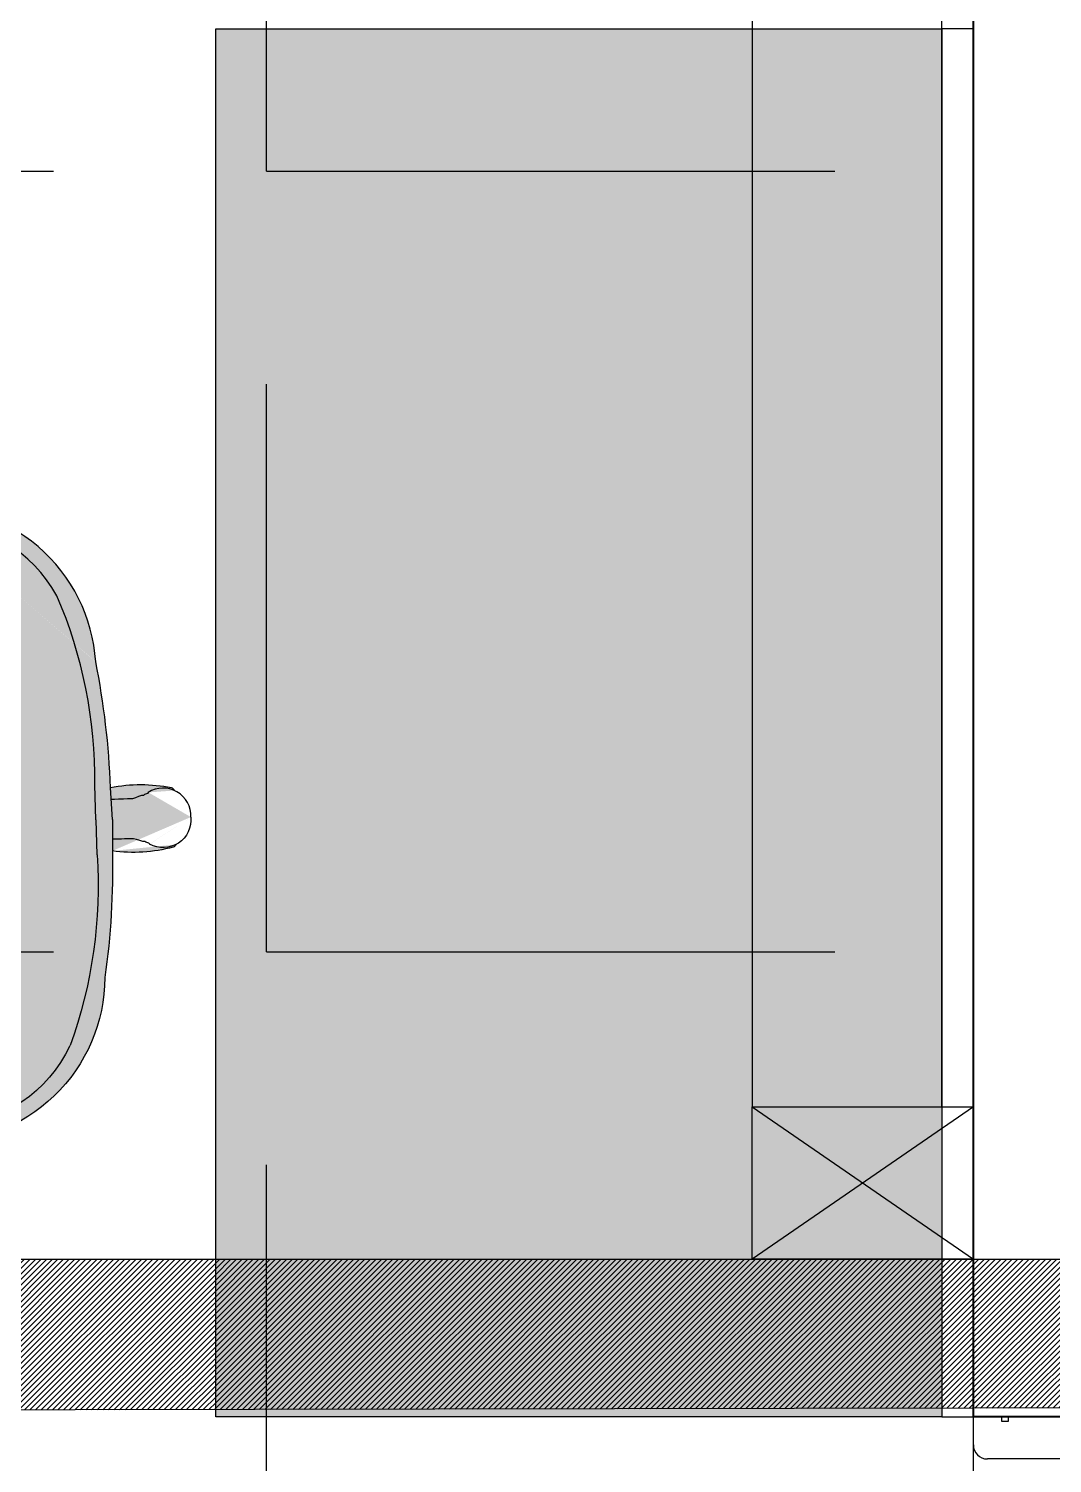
# Model space of a CAD drawing. Header units: inches. Extents: x 547 to 1628, y -123 to 254.
# Drawn here: x 1155.73 to 1188.15, y 82.81 to 128.28 of the extents above; entities that cross this region are included whole.
import ezdxf

# ---------------------------------------------------------------- set-up
doc = ezdxf.new("R2010")
doc.units = ezdxf.units.IN
doc.header["$MEASUREMENT"] = 0
for name, color, linetype in [('doors', 4, 'Continuous'), ('Electrical-Baskets', 6, 'Continuous'), ('Electrical-Canaletas', 3, 'Continuous'), ('Furniture', 253, 'Continuous')]:
    doc.layers.add(name, color=color, linetype=linetype)
doc.layers.add('hatch', color=252, linetype='Continuous', lineweight=0)
doc.layers.add('Wall', color=7, linetype='Continuous', lineweight=40)
pattern_1 = [(45, (0, 0), (-0.08838834764831843, 0.08838834764831845), [])]

# ---------------------------------------------------------------- blocks, each defined once
blk = doc.blocks.new('door 900 a')
at = {"color": 0}
for p, q in [((-120.0000000000146, 0), (-100.0000000000146, 0)), ((-120.0000000000146, -20), (-120.0000000000146, 0)), ((-100.0000000000146, 0), (-100, -3.000000000029104)), ((-95, 0), (-62.5, 0)), ((-95, -3.000000000029104), (-95, 0)), ((-100, -3.000000000029104), (-95, -3.000000000029104)), ((-49.00000000001455, -30), (-110.0000000000146, -30))]:
    blk.add_line(p, q, dxfattribs=at)
blk.add_ellipse((-110.0000000000146, -20), major_axis=(-7.071067811867916, 7.071067811867916), ratio=0.9999999999993087, start_param=0.7853981633977938, end_param=2.356194490191999, dxfattribs=at)
blk = doc.blocks.new('armch1')
at = {"layer": 'hatch', "ltscale": 10, "true_color": 0x858585}
h = blk.add_hatch(color=252, dxfattribs=at)
edge = h.paths.add_edge_path(flags=17)
edge.add_line((412.4000128627813, -412.4000128627813), (423.2396335576777, -400.8610618005041))
edge.add_line((423.2396335576777, -400.8610618005041), (425.0253962389543, -402.6840278710006))
edge.add_line((425.0253962389543, -402.6840278710006), (427.2704557791585, -404.9290874111757))
edge.add_line((427.2704557791585, -404.9290874111757), (428.3929855492315, -406.0516171812778))
edge.add_line((428.3929855492315, -406.0516171812778), (430.0767802043702, -407.7354118364165))
edge.add_line((430.0767802043702, -407.7354118364165), (432.3218397445453, -409.9804713765916))
edge.add_line((432.3218397445453, -409.9804713765916), (434.0056343996839, -411.6642660317011))
edge.add_line((434.0056343996839, -411.6642660317011), (435.1281641697569, -412.7867958018032))
edge.add_line((435.1281641697569, -412.7867958018032), (437.3732237099612, -413.9093255718763))
edge.add_line((437.3732237099612, -413.9093255718763), (439.6182832501363, -415.0318553419784))
edge.add_line((439.6182832501363, -415.0318553419784), (441.8633427903114, -416.1543851120514))
edge.add_line((441.8633427903114, -416.1543851120514), (442.9858725603845, -417.2769148821535))
edge.add_line((442.9858725603845, -417.2769148821535), (444.1084023304866, -417.2769148821535))
edge.add_line((444.1084023304866, -417.2769148821535), (446.3534618706617, -418.3994446522265))
edge.add_line((446.3534618706617, -418.3994446522265), (447.4509563318279, -418.3994446522265))
edge.add_ellipse((441.8633427902823, -439.7275102839631), major_axis=(15.59814902378788, 15.59814902378788), ratio=0.9999999999979579, start_angle=266.0742139215303, end_angle=390.6820933506421, ccw=False)
edge.add_line((456.3569755552453, -456.3569755552162), (412.4000128627813, -412.4000128627813))
edge = h.paths.add_edge_path()
edge.add_ellipse((358.2348749184748, -494.1702041334647), major_axis=(86.84040243826527, 86.84040243826529), ratio=0.9999999999996916, start_angle=346.8693531459586, end_angle=369.514828137083, ccw=False)
edge.add_ellipse((459.8361521356856, -431.0043545948865), major_axis=(-2.245059540169662, 2.245059540169661), ratio=0.9999999999948076, start_angle=198.4932066401561, end_angle=256.8693531459995, ccw=False)
edge.add_ellipse((441.8633427902823, -439.7275102839631), major_axis=(15.59814902378788, 15.59814902378788), ratio=0.9999999999979579, start_angle=266.0742139215303, end_angle=390.6820933506421, ccw=False)
edge.add_line((447.4509563318279, -418.3994446522265), (446.3534618706617, -418.3994446522265))
edge.add_line((446.3534618706617, -418.3994446522265), (444.1084023304866, -417.2769148821535))
edge.add_line((444.1084023304866, -417.2769148821535), (442.9858725604136, -417.2769148821535))
edge.add_line((442.9858725604136, -417.2769148821535), (441.8633427903114, -416.1543851120514))
edge.add_line((441.8633427903114, -416.1543851120514), (439.6182832501363, -415.0318553419784))
edge.add_line((439.6182832501363, -415.0318553419784), (437.3732237099612, -413.9093255718763))
edge.add_line((437.3732237099612, -413.9093255718763), (435.1281641697569, -412.7867958018032))
edge.add_line((435.1281641697569, -412.7867958018032), (434.0056343996839, -411.6642660317011))
edge.add_line((434.0056343996839, -411.6642660317011), (432.3218397445453, -409.9804713765916))
edge.add_line((432.3218397445453, -409.9804713765916), (430.0767802043702, -407.7354118364165))
edge.add_line((430.0767802043702, -407.7354118364165), (428.3929855492315, -406.0516171812778))
edge.add_line((428.3929855492315, -406.0516171812778), (427.2704557791585, -404.9290874111757))
edge.add_line((427.2704557791585, -404.9290874111757), (425.0253962390125, -402.6840278710297))
edge.add_line((425.0253962390125, -402.6840278710297), (423.2396335576777, -400.8610618005041))
edge.add_line((423.2396335576777, -400.8610618005041), (429.5256351876596, -394.1695116782503))
edge = h.paths.add_edge_path()
edge.add_ellipse((509.6603166495624, -65.24775472702459), major_axis=(16.31547331208355, 16.31547331208355), ratio=0.9999999999952868, start_angle=332.5783416607149, end_angle=363.95178201034054, ccw=False)
edge.add_ellipse((495.6286945234169, -66.93154938216321), major_axis=(26.1998171715028, 26.19981717150282), ratio=0.9999999999991955, start_angle=288.4124738036537, end_angle=328.5041058140451, ccw=False)
edge.add_ellipse((470.9330395814613, -56.82878145138966), major_axis=(-45.24120004659926, 45.24120004659925), ratio=0.9637863869488356, start_angle=159.0760745594509, end_angle=200.9239254405247, ccw=False)
edge.add_ellipse((481.0358075122349, -81.52443639337434), major_axis=(26.19981717141033, 26.19981717141034), ratio=0.9999999999998813, start_angle=211.4958941858832, end_angle=251.5875261963144, ccw=False)
edge.add_ellipse((479.3520128570672, -95.55605851949076), major_axis=(16.31547331208284, 16.31547331208284), ratio=0.9999999999985225, start_angle=176.0482179897741, end_angle=207.4216583392311, ccw=False)
edge.add_line((461.9509187530784, -110.7083277481725), (323.4383347140974, 27.80425629080855))
edge.add_ellipse((338.59060394275, 45.20535039482638), major_axis=(-16.31547331222685, 16.31547331222685), ratio=0.9999999999914684, start_angle=62.57834166102509, end_angle=93.9517820102339, ccw=False)
edge.add_ellipse((352.6222260688955, 46.88914504996501), major_axis=(26.1998171715127, 26.19981717151271), ratio=0.9999999999990231, start_angle=108.41247380365081, end_angle=148.5041058140407, ccw=False)
edge.add_ellipse((377.3178810108511, 36.78637711919146), major_axis=(-45.24120004661381, 45.24120004661381), ratio=0.9637863869464045, start_angle=-20.923925440597316, end_angle=20.923925440572873, ccw=False)
edge.add_ellipse((367.2151130800776, 61.48203206117614), major_axis=(-26.19981717140296, 26.19981717140296), ratio=0.9999999999996646, start_angle=301.49589418591535, end_angle=341.5875261963066, ccw=False)
edge.add_ellipse((368.8989077352453, 75.51365418729256), major_axis=(16.31547331208346, 16.31547331208346), ratio=0.9999999999958413, start_angle=356.0482179897636, end_angle=387.4216583393628, ccw=False)
edge.add_line((386.300001839234, 90.66592341597425), (524.8125858781859, -47.84666062297765))
edge = h.paths.add_edge_path()
edge.add_ellipse((352.6222260688955, 46.88914504996501), major_axis=(26.19981717153528, 26.19981717153527), ratio=0.9999999999983579, start_angle=108.4124738036393, end_angle=142.2271080707378)
edge.add_line((315.8644577015366, 42.22788939392194), (301.0935752089135, 58.09291133043007))
edge.add_ellipse((319.8624230106361, 74.19017511722632), major_axis=(17.48415781823496, 17.48415781823496), ratio=0.9999999999986311, start_angle=115.2010261405594, end_angle=175.6183250476836, ccw=False)
edge.add_ellipse((312.3080556378118, 75.53544758909266), major_axis=(-12.17036714627358, 12.17036714627358), ratio=0.9999999999990156, start_angle=-19.177048821845688, end_angle=20.892419868683078, ccw=False)
edge.add_ellipse((313.4735162431025, 73.06163346170797), major_axis=(14.10393306822803, 14.10393306822803), ratio=0.9999999999978042, start_angle=401.79595860189363, end_angle=430.74111185147984, ccw=False)
edge.add_ellipse((312.2111543456558, 60.35950229098671), major_axis=(23.12482238149386, 23.12482238149386), ratio=0.9999999999960998, start_angle=362.071579283022, end_angle=400.831549551542, ccw=False)
edge.add_ellipse((377.3178810108511, 36.78637711919146), major_axis=(-45.24120004660004, 45.24120004660004), ratio=0.9637863869474609, start_angle=-3.080152604574263, end_angle=20.92392544055196)
edge = h.paths.add_edge_path()
edge.add_ellipse((165.159754463908, 97.40298470371636), major_axis=(15.59814902378978, 15.59814902378978), ratio=0.999999999999416, start_angle=-9.273625437027079, end_angle=129.4758217596251, ccw=False)
edge.add_ellipse((222.4087727381848, -114.7551418431976), major_axis=(161.5397348655423, 161.5397348655423), ratio=0.999999999996863, start_angle=54.91619500066147, end_angle=65.2860013221144)
edge = h.paths.add_edge_path()
edge.add_ellipse((126.432477395836, 127.1500236110587), major_axis=(-0.5388142775918844, 0.5388142775918843), ratio=0.9999999999999961, start_angle=5.007399124679068e-06, end_angle=90.00000068395252, ccw=False)
edge.add_line((125.9254130141635, 127.7654889994592), (137.042309591925, 138.8823855772207))
edge.add_ellipse((137.6577750967699, 138.3753213119635), major_axis=(-0.5388142776064363, 0.5388142776064362), ratio=0.9999999999999971, start_angle=-89.99999749475302, end_angle=5.008946516227297e-06, ccw=False)
edge.add_line((138.2732405108691, 138.8823856679664), (158.6698218997335, 118.485804279102))
edge.add_ellipse((165.159754463908, 97.40298470371636), major_axis=(15.59814902383358, 15.59814902383357), ratio=0.9999999999957911, start_angle=62.10995596144219, end_angle=108.8956197615361)
edge.add_line((145.3508038629661, 107.1091673738265), (125.9254130829358, 126.5345581538859))
edge = h.paths.add_edge_path()
edge.add_ellipse((165.159754463908, 97.40298470371636), major_axis=(15.5981490239106, 15.59814902391059), ratio=0.9999999999931503, start_angle=113.3165427452749, end_angle=129.4758217594489)
edge.add_ellipse((222.4087727381848, -114.7551418431976), major_axis=(161.5397348672599, 161.5397348672599), ratio=0.9999999999872091, start_angle=65.28600132232447, end_angle=68.10441933821167)
edge.add_ellipse((221.8475078535848, 179.9089228054509), major_axis=(93.32113589971586, 79.96257609882201), ratio=0.8100195219891054, start_angle=169.3004259308067, end_angle=183.5877674634798, ccw=False)
edge.add_ellipse((120.8198285453836, 117.047255680227), major_axis=(2.245059540192934, 2.245059540192935), ratio=0.999999999998557, start_angle=90.0000050087607, end_angle=166.8693444943898, ccw=False)
edge.add_line((118.5747688089323, 119.2923150241259), (123.6261528724863, 124.343699087709))
edge.add_ellipse((124.7486827406974, 123.221169415745), major_axis=(1.122529770087568, 1.122529770087568), ratio=0.9999999999870394, start_angle=2.503823225197266e-06, end_angle=90.00000500913211, ccw=False)
edge.add_line((125.8712124617305, 124.343699234887), (144.6615591703448, 105.5533525262726))
edge = h.paths.add_edge_path()
edge.add_ellipse((141.5866292920837, 140.0591159671021), major_axis=(-1.122529770087572, 1.122529770087571), ratio=0.9999999999999963, start_angle=5.008389280192205e-06, end_angle=90.00000068259078, ccw=False)
edge.add_line((140.4640994238725, 141.1816456390661), (145.5154832911503, 146.233029506373))
edge.add_ellipse((147.7605430276017, 143.987970162445), major_axis=(-2.245059540175143, 2.245059540175142), ratio=0.9999999999977818, start_angle=-76.8693549672683, end_angle=5.009132109989878e-06, ccw=False)
edge.add_ellipse((84.89887590237777, 42.96029085424379), major_axis=(94.4887427661138, 78.5825545380846), ratio=0.9443967232622146, start_angle=353.5150071782182, end_angle=379.3633720283469, ccw=False)
edge.add_ellipse((222.4087727381848, -114.7551418431976), major_axis=(-161.5397348060757, 161.5397348060757), ratio=0.9999999996561197, start_angle=-36.12537314240409, end_angle=-35.08380500869023)
edge.add_ellipse((165.159754463908, 97.40298470371636), major_axis=(15.5981490237906, 15.5981490237906), ratio=0.9999999999976731, start_angle=350.726374562957, end_angle=417.3339351471207)
edge.add_line((160.447728464962, 118.9529572540778), (140.4640995353984, 138.9365861836413))
at = {"layer": 'hatch', "ltscale": 10}
h = blk.add_hatch(color=254, dxfattribs=at)
edge = h.paths.add_edge_path()
edge.add_ellipse((479.3520128566597, -95.55605851940345), major_axis=(-16.31547331223578, 16.31547331223578), ratio=0.9999999999909148, start_angle=86.0482179898703, end_angle=117.42165833905261, ccw=False)
edge.add_line((461.950918752671, -110.7083277481142), (392.6946267330786, -41.4520357286965))
edge.add_line((392.6946267330786, -41.4520357286965), (217.0733312307275, -217.0733312315133))
edge.add_line((217.0733312307275, -217.0733312315133), (412.4000128625194, -412.4000128630723))
edge.add_line((412.4000128625194, -412.4000128630723), (429.5418202109286, -394.1522824598651))
edge.add_ellipse((-15.56753852128168, 44.64408550865483), major_axis=(441.9641352960472, 441.9641352960471), ratio=0.9999999999966703, start_angle=270.409208319275, end_angle=279.6295336636676)
edge.add_ellipse((398.7177157009428, -227.8608536069223), major_axis=(45.0354238261125, 123.0924583246798), ratio=0.9963052455618353, start_angle=247.057843788603, end_angle=338.7844348567344)
edge.add_line((485.0807389389083, -129.348028853914), (473.5567072929989, -117.8239972080337))
edge.add_ellipse((481.0358075117983, -81.52443639328703), major_axis=(26.19981716409419, 26.19981716409419), ratio=0.999999999580944, start_angle=211.495894196674, end_angle=213.3345168516779, ccw=False)
edge = h.paths.add_edge_path()
edge.add_line((295.5135240149975, 55.72906698912266), (233.6340704387694, 120.9761098754825))
edge.add_ellipse((212.0932369064249, 100.7073431247554), major_axis=(20.9144736350641, 20.91447363506409), ratio=0.9999999999946886, start_angle=358.257300228436, end_angle=399.6351189751533)
edge.add_ellipse((212.834059952962, 113.3665490153071), major_axis=(-11.95745736359948, 11.95745736359948), ratio=0.9999999999979444, start_angle=-51.87630626574135, end_angle=-5.282599898880386)
edge.add_ellipse((211.3562811614538, 115.8693639754201), major_axis=(-9.933814020087123, 9.933814020087125), ratio=0.9999999999935241, start_angle=-3.395637197312775, end_angle=26.64080269704333)
edge.add_ellipse((215.0298388497904, 114.6367541008221), major_axis=(12.67372504099425, 12.67372504099424), ratio=0.9999999999972888, start_angle=116.5998898637385, end_angle=143.4605814755932)
edge.add_ellipse((198.2743826808874, 56.43064809520729), major_axis=(-39.29928148812421, 39.29928148812422), ratio=0.99999999999783, start_angle=-43.99702939803215, end_angle=-34.02982792682663)
edge.add_ellipse((222.4087727377773, -114.7551418434596), major_axis=(161.5397348649001, 161.5397348649001), ratio=0.9999999999992473, start_angle=53.79007131284499, end_angle=76.88403372695929)
edge.add_ellipse((370.1559683755331, -370.3979973494716), major_axis=(370.2770026379196, 370.2770026379193), ratio=0.9999999999990589, start_angle=75.83620074601427, end_angle=89.98127450698902)
edge.add_line((-5.238689482212067e-10, -5.529727786779404e-10), (217.0733312307275, -217.0733312315133))
edge.add_line((217.0733312307275, -217.0733312315133), (392.6946267330786, -41.4520357286965))
edge.add_line((392.6946267330786, -41.4520357286965), (295.5135240149975, 55.72906698912266))
h = blk.add_hatch(color=254, dxfattribs=at)
edge = h.paths.add_edge_path()
edge.add_ellipse((95.55605851896689, -479.352012857591), major_axis=(-16.31547331208791, 16.31547331208791), ratio=0.9999999999993894, start_angle=242.5783416607707, end_angle=273.9517820102176)
edge.add_line((110.7083277476486, -461.9509187536023), (41.45203572814353, -392.6946267341264))
edge.add_line((41.45203572814353, -392.6946267341264), (217.0733312307275, -217.0733312315133))
edge.add_line((217.0733312307275, -217.0733312315133), (412.4000128625194, -412.4000128630723))
edge.add_line((412.4000128625194, -412.4000128630723), (394.1522824593412, -429.5418202115106))
edge.add_ellipse((-44.64408550973167, 15.56753852014663), major_axis=(441.9641352970901, 441.9641352970901), ratio=0.9999999999942701, start_angle=260.3704663364276, end_angle=269.5907916807995, ccw=False)
edge.add_ellipse((227.8608536063693, -398.7177157017286), major_axis=(123.0924583248579, 45.03542382567315), ratio=0.9963052455616257, start_angle=201.2155651435409, end_angle=292.9421562116712, ccw=False)
edge.add_line((129.3480288534774, -485.0807389398105), (117.823997207568, -473.5567072939302))
edge.add_ellipse((81.52443639285048, -481.0358075127588), major_axis=(26.19981716635541, 26.1998171663554), ratio=0.9999999997158852, start_angle=326.6654831519691, end_angle=328.5041058068245)
edge = h.paths.add_edge_path()
edge.add_line((-55.72906698982115, -295.5135240161617), (-120.9761098762683, -233.6340704399918))
edge.add_ellipse((-100.7073431255703, -212.0932369076181), major_axis=(-20.91447363514641, 20.91447363514641), ratio=0.9999999999959236, start_angle=50.364881025223326, end_angle=91.74269977170712, ccw=False)
edge.add_ellipse((-113.3665490160929, -212.8340599541843), major_axis=(11.95745736364458, 11.95745736364458), ratio=0.999999999996522, start_angle=95.28259989885129, end_angle=141.8763062656735, ccw=False)
edge.add_ellipse((-115.869363976235, -211.3562811626762), major_axis=(9.933814020147283, 9.933814020147292), ratio=0.9999999999921805, start_angle=63.35919730328487, end_angle=93.39563719718558, ccw=False)
edge.add_ellipse((-114.6367541016079, -215.0298388510128), major_axis=(12.67372504098512, 12.67372504098512), ratio=0.999999999998939, start_angle=396.5394185244536, end_angle=423.40011013631187, ccw=False)
edge.add_ellipse((-56.4306480960222, -198.2743826820515), major_axis=(39.29928148892886, 39.29928148892887), ratio=0.9999999999914961, start_angle=124.02982792657241, end_angle=133.997029397757, ccw=False)
edge.add_ellipse((114.7551418426738, -222.4087727387086), major_axis=(161.5397348647921, 161.5397348647921), ratio=0.9999999999997506, start_angle=103.11596627311587, end_angle=126.2099286872359, ccw=False)
edge.add_ellipse((370.3979973488895, -370.1559683761152), major_axis=(370.2770026377474, 370.2770026377474), ratio=0.9999999999995242, start_angle=90.01872549308752, end_angle=104.16379925406639, ccw=False)
edge.add_line((-5.238689482212067e-10, -5.529727786779404e-10), (217.0733312307275, -217.0733312315133))
edge.add_line((217.0733312307275, -217.0733312315133), (41.45203572814353, -392.6946267341264))
edge.add_line((41.45203572814353, -392.6946267341264), (-55.72906698982115, -295.5135240161617))
at = {"layer": 'hatch', "ltscale": 10, "true_color": 0x858585}
h = blk.add_hatch(color=252, dxfattribs=at)
edge = h.paths.add_edge_path(flags=17)
edge.add_line((412.4000128627813, -412.4000128627813), (400.8610618005041, -423.2396335576486))
edge.add_line((400.8610618005041, -423.2396335576486), (402.6840278710006, -425.0253962389543))
edge.add_line((402.6840278710006, -425.0253962389543), (404.9290874111757, -427.2704557791585))
edge.add_line((404.9290874111757, -427.2704557791585), (406.0516171812778, -428.3929855492315))
edge.add_line((406.0516171812778, -428.3929855492315), (407.7354118364165, -430.0767802043702))
edge.add_line((407.7354118364165, -430.0767802043702), (409.9804713765916, -432.3218397445453))
edge.add_line((409.9804713765916, -432.3218397445453), (411.6642660317302, -434.0056343996839))
edge.add_line((411.6642660317302, -434.0056343996839), (412.7867958018032, -435.1281641697569))
edge.add_line((412.7867958018032, -435.1281641697569), (413.9093255719054, -437.3732237099321))
edge.add_line((413.9093255719054, -437.3732237099321), (415.0318553419784, -439.6182832501363))
edge.add_line((415.0318553419784, -439.6182832501363), (416.1543851120805, -441.8633427903114))
edge.add_line((416.1543851120805, -441.8633427903114), (417.2769148821535, -442.9858725603845))
edge.add_line((417.2769148821535, -442.9858725603845), (417.2769148821535, -444.1084023304866))
edge.add_line((417.2769148821535, -444.1084023304866), (418.3994446522265, -446.3534618706617))
edge.add_line((418.3994446522265, -446.3534618706617), (418.3994446522265, -447.4509563318279))
edge.add_ellipse((439.7275102839631, -441.8633427902532), major_axis=(15.59814902379575, 15.59814902379575), ratio=0.9999999999985003, start_angle=149.3179066494448, end_angle=273.9257860785214)
edge.add_line((456.3569755552453, -456.3569755552162), (412.4000128627813, -412.4000128627813))
edge = h.paths.add_edge_path()
edge.add_ellipse((494.1702041334647, -358.2348749184748), major_axis=(86.84040243826608, 86.84040243826607), ratio=0.9999999999980511, start_angle=170.4851718629017, end_angle=193.1306468540737)
edge.add_ellipse((431.0043545948865, -459.8361521356856), major_axis=(-2.245059540196361, 2.245059540196362), ratio=0.9999999999912096, start_angle=103.1306468539549, end_angle=161.5067933597819)
edge.add_ellipse((439.7275102839631, -441.8633427902532), major_axis=(15.59814902379575, 15.59814902379575), ratio=0.9999999999985003, start_angle=149.3179066494448, end_angle=273.9257860785214)
edge.add_line((418.3994446522265, -447.4509563318279), (418.3994446522265, -446.3534618706617))
edge.add_line((418.3994446522265, -446.3534618706617), (417.2769148821535, -444.1084023304866))
edge.add_line((417.2769148821535, -444.1084023304866), (417.2769148821535, -442.9858725603845))
edge.add_line((417.2769148821535, -442.9858725603845), (416.1543851120514, -441.8633427903114))
edge.add_line((416.1543851120514, -441.8633427903114), (415.0318553419784, -439.6182832501363))
edge.add_line((415.0318553419784, -439.6182832501363), (413.9093255719054, -437.3732237099321))
edge.add_line((413.9093255719054, -437.3732237099321), (412.7867958018032, -435.1281641697569))
edge.add_line((412.7867958018032, -435.1281641697569), (411.6642660317302, -434.0056343996839))
edge.add_line((411.6642660317302, -434.0056343996839), (409.9804713765916, -432.3218397445453))
edge.add_line((409.9804713765916, -432.3218397445453), (407.7354118364165, -430.0767802043702))
edge.add_line((407.7354118364165, -430.0767802043702), (406.0516171812778, -428.3929855492315))
edge.add_line((406.0516171812778, -428.3929855492315), (404.9290874111757, -427.2704557791585))
edge.add_line((404.9290874111757, -427.2704557791585), (402.6840278710297, -425.0253962390125))
edge.add_line((402.6840278710297, -425.0253962390125), (400.8610618005041, -423.2396335576486))
edge.add_line((400.8610618005041, -423.2396335576486), (394.1695116782794, -429.5256351876305))
edge = h.paths.add_edge_path()
edge.add_ellipse((65.24775472702459, -509.6603166495333), major_axis=(16.31547331208907, 16.31547331208907), ratio=0.9999999999905191, start_angle=176.0482179896407, end_angle=207.4216583394186)
edge.add_ellipse((66.93154938216321, -495.6286945234169), major_axis=(-26.19981717141972, 26.19981717141972), ratio=0.9999999999992992, start_angle=121.495894185906, end_angle=161.5875261963406)
edge.add_ellipse((56.82878145141876, -470.9330395814613), major_axis=(-45.2412000465847, 45.24120004658471), ratio=0.9637863869474105, start_angle=159.0760745594339, end_angle=200.9239254405661)
edge.add_ellipse((81.52443639337434, -481.0358075122058), major_axis=(-26.19981717141972, 26.19981717141972), ratio=0.9999999999992992, start_angle=198.4124738036594, end_angle=238.504105814094)
edge.add_ellipse((95.55605851949076, -479.3520128570672), major_axis=(16.31547331208284, 16.31547331208284), ratio=0.9999999999985226, start_angle=332.5783416607689, end_angle=363.9517820102259)
edge.add_line((110.7083277481725, -461.9509187530784), (-27.80425629080855, -323.4383347140974))
edge.add_ellipse((-45.20535039479728, -338.59060394275), major_axis=(-16.3154733120879, 16.31547331208791), ratio=0.9999999999993892, start_angle=266.0482179897824, end_angle=297.4216583392293)
edge.add_ellipse((-46.88914504996501, -352.6222260688664), major_axis=(26.1998171714975, 26.1998171714975), ratio=0.9999999999990249, start_angle=31.49589418594877, end_angle=71.58752619636934)
edge.add_ellipse((-36.78637711919146, -377.3178810108511), major_axis=(-45.24120004661381, 45.24120004661382), ratio=0.96378638694709, start_angle=-20.92392544055931, end_angle=20.92392544055931)
edge.add_ellipse((-61.48203206117614, -367.2151130800776), major_axis=(26.19981717149751, 26.1998171714975), ratio=0.9999999999990247, start_angle=108.4124738036306, end_angle=148.5041058140512)
edge.add_ellipse((-75.51365418729256, -368.8989077352453), major_axis=(-16.31547331208791, 16.31547331208791), ratio=0.9999999999993894, start_angle=62.5783416607707, end_angle=93.95178201021761)
edge.add_line((-90.66592341597425, -386.300001839234), (47.84666062300676, -524.8125858781859))
edge = h.paths.add_edge_path()
edge.add_ellipse((-46.88914504996501, -352.6222260688664), major_axis=(26.19981717154398, 26.19981717154398), ratio=0.9999999999978387, start_angle=397.772891929271, end_angle=431.5875261963897, ccw=False)
edge.add_line((-42.22788939392194, -315.8644577015366), (-58.09291133043007, -301.0935752089135))
edge.add_ellipse((-74.19017511722632, -319.8624230106361), major_axis=(17.48415781823496, 17.48415781823496), ratio=0.9999999999986311, start_angle=4.38167495231639, end_angle=64.7989738594406)
edge.add_ellipse((-75.53544758909266, -312.3080556378118), major_axis=(-12.17036714627358, 12.17036714627358), ratio=0.9999999999990156, start_angle=-20.8924198686832, end_angle=19.17704882184576)
edge.add_ellipse((-73.06163346170797, -313.4735162431025), major_axis=(14.10393306826899, 14.10393306826899), ratio=0.9999999999970683, start_angle=109.2588881484317, end_angle=138.2040413980855)
edge.add_ellipse((-60.35950229098671, -312.2111543456558), major_axis=(-23.12482238148215, 23.12482238148215), ratio=0.9999999999999314, start_angle=49.1684504485705, end_angle=87.92842071702093)
edge.add_ellipse((-36.78637711919146, -377.3178810108511), major_axis=(-45.24120004660902, 45.24120004660902), ratio=0.9637863869504584, start_angle=-20.923925440492496, end_angle=3.0801526045447076, ccw=False)
edge = h.paths.add_edge_path()
edge.add_ellipse((-97.40298470371636, -165.159754463908), major_axis=(15.59814902378772, 15.59814902378771), ratio=0.999999999998882, start_angle=50.52417824038992, end_angle=189.273625437032)
edge.add_ellipse((114.7551418432267, -222.4087727381557), major_axis=(-161.5397348645848, 161.5397348645847), ratio=0.9999999999988779, start_angle=24.713998677985103, end_angle=35.08380499945463, ccw=False)
edge = h.paths.add_edge_path()
edge.add_ellipse((-127.1500236110587, -126.432477395836), major_axis=(0.5388142775918824, 0.5388142775918823), ratio=0.9999999999729965, start_angle=359.9999993160475, end_angle=449.9999949910535)
edge.add_line((-127.7654889994592, -125.9254130141635), (-138.8823855771916, -137.042309591925))
edge.add_ellipse((-138.3753213119635, -137.6577750967699), major_axis=(-0.5388142776064361, 0.5388142776064362), ratio=0.9999999999999973, start_angle=-5.008946487533537e-06, end_angle=89.99999749475305)
edge.add_line((-138.8823856679664, -138.2732405108691), (-118.485804279102, -158.6698218997335))
edge.add_ellipse((-97.40298470371636, -165.159754463908), major_axis=(-15.59814902378077, 15.59814902378077), ratio=0.9999999999988398, start_angle=-18.895619761630428, end_angle=27.89004403868489, ccw=False)
edge.add_line((-107.1091673738265, -145.3508038629661), (-126.5345581538859, -125.9254130829358))
edge = h.paths.add_edge_path()
edge.add_ellipse((-97.40298470371636, -165.159754463908), major_axis=(15.59814902391059, 15.59814902391059), ratio=0.9999999999931503, start_angle=410.52417824055107, end_angle=426.6834572547251, ccw=False)
edge.add_ellipse((114.7551418432267, -222.4087727381557), major_axis=(-161.5397348602525, 161.5397348602525), ratio=0.999999999878494, start_angle=21.895580664457498, end_angle=24.713998680604675, ccw=False)
edge.add_ellipse((-179.9089228054509, -221.8475078535848), major_axis=(79.96257609879771, 93.32113589977028), ratio=0.8100195219834513, start_angle=-3.587767463547836, end_angle=10.69957406923576)
edge.add_ellipse((-117.047255680227, -120.8198285453836), major_axis=(2.245059540188656, 2.245059540188656), ratio=0.9999999999939807, start_angle=13.13065550566823, end_angle=89.99999499086793)
edge.add_line((-119.2923150241259, -118.5747688089323), (-124.3436990876799, -123.6261528724863))
edge.add_ellipse((-123.221169415745, -124.7486827406974), major_axis=(1.122529770087568, 1.122529770087568), ratio=0.9999999999870396, start_angle=89.99999499086793, end_angle=179.9999974961767)
edge.add_line((-124.343699234887, -125.8712124617305), (-105.5533525262726, -144.6615591703448))
edge = h.paths.add_edge_path()
edge.add_ellipse((-140.0591159671021, -141.5866292920837), major_axis=(-1.122529770087571, 1.122529770087571), ratio=0.9999999999999966, start_angle=269.9999993174092, end_angle=359.9999949916107)
edge.add_line((-141.1816456390661, -140.4640994238434), (-146.2330295063439, -145.5154832911503))
edge.add_ellipse((-143.987970162445, -147.7605430275726), major_axis=(2.245059540181328, 2.245059540181328), ratio=0.9999999999907635, start_angle=89.9999949912393, end_angle=166.8693549675691)
edge.add_ellipse((-42.96029085421469, -84.89887590237777), major_axis=(78.58255453761448, 94.48874276650835), ratio=0.9443967232653372, start_angle=160.6366279714055, end_angle=186.484992821446)
edge.add_ellipse((114.7551418432267, -222.4087727381557), major_axis=(-161.5397348134926, 161.5397348134925), ratio=0.9999999996981609, start_angle=35.083805007558624, end_angle=36.12537314126541, ccw=False)
edge.add_ellipse((-97.40298470371636, -165.159754463908), major_axis=(15.5981490237906, 15.5981490237906), ratio=0.9999999999976732, start_angle=122.6660648528794, end_angle=189.2736254370431, ccw=False)
edge.add_line((-118.9529572540487, -160.447728464962), (-138.9365861836413, -140.4640995353693))
for p, q in [((403.1906792388763, -403.1906792394293), (422.7803366988373, -383.6010217794683)), ((412.4000128625194, -412.4000128630723), (429.5418202113942, -394.1522824594285)), ((403.1906792388763, -403.1906792394293), (383.6010217789444, -422.7803366993612)), ((425.0253962389834, -402.6840278710006), (423.2396335576777, -400.8610618005041)), ((427.2704557791585, -404.9290874111757), (425.0253962389834, -402.6840278710006)), ((428.3929855492315, -406.0516171812778), (427.2704557791585, -404.9290874111757)), ((430.0767802043702, -407.7354118364165), (428.3929855492315, -406.0516171812778)), ((432.3218397445453, -409.9804713765916), (430.0767802043702, -407.7354118364165)), ((412.4000128625194, -412.4000128630723), (394.1522824589047, -429.5418202119181)), ((434.0056343996839, -411.6642660317011), (432.3218397445453, -409.9804713765916)), ((435.1281641697569, -412.7867958018032), (434.0056343996839, -411.6642660317011)), ((437.3732237099612, -413.9093255718763), (435.1281641697569, -412.7867958018032)), ((439.6182832501363, -415.0318553419784), (437.3732237099612, -413.9093255718763)), ((441.8633427903114, -416.1543851120514), (439.6182832501363, -415.0318553419784)), ((442.9858725603845, -417.2769148821535), (441.8633427903114, -416.1543851120514)), ((442.9858725603845, -417.2769148821535), (442.9858725603845, -417.2769148821535)), ((444.1084023304866, -417.2769148821535), (442.9858725603845, -417.2769148821535)), ((446.3534618706617, -418.3994446522265), (444.1084023304866, -417.2769148821535)), ((447.4759916407638, -418.3994446522265), (446.3534618706617, -418.3994446522265)), ((402.6840278704767, -425.0253962395072), (400.8610617999511, -423.2396335582016)), ((404.9290874106518, -427.2704557796824), (402.6840278704767, -425.0253962395072)), ((406.0516171807249, -428.3929855497845), (404.9290874106518, -427.2704557796824)), ((407.7354118358635, -430.0767802049231), (406.0516171807249, -428.3929855497845)), ((409.9804713760386, -432.3218397450983), (407.7354118358635, -430.0767802049231)), ((411.6642660311772, -434.0056344002078), (409.9804713760386, -432.3218397450983)), ((412.7867958012503, -435.1281641703099), (411.6642660311772, -434.0056344002078)), ((413.9093255713524, -437.373223710485), (412.7867958012503, -435.1281641703099)), ((415.0318553414254, -439.6182832506602), (413.9093255713524, -437.373223710485)), ((416.1543851115275, -441.8633427908353), (415.0318553414254, -439.6182832506602)), ((417.2769148816005, -442.9858725609374), (416.1543851115275, -441.8633427908353)), ((417.2769148816005, -442.9858725609374), (417.2769148816005, -442.9858725609374)), ((417.2769148816005, -444.1084023310104), (417.2769148816005, -442.9858725609374)), ((418.3994446517027, -446.3534618712147), (417.2769148816005, -444.1084023310104)), ((418.3994446517027, -447.4759916412877), (418.3994446517027, -446.3534618712147))]:
    blk.add_line(p, q)
for centre, major_axis, ratio, start_param, end_param in [((398.7177157011756, -227.8608536068932), (45.03542383080742, 123.0924583229318), 0.9963052455621569, 4.311972817025694, 5.912903842795437), ((404.81986037764, -224.2017944267136), (78.9710552692793, 78.97105526927929), 0.9999999999990713, 5.183614152667031, 6.241983640189896), ((171.3336681990768, -111.9488174180733), (261.7574271386521, 261.757427138652), 0.9999999999985211, 4.67375580867256, 5.089292395111693), ((-15.5675385206705, 44.6440855092078), (-441.9641352945543, 441.9641352945546), 0.9999999999982285, 3.148734686086446, 3.309659721451973), ((358.2348749184748, -494.1702041334647), (86.84040243826531, 86.84040243826531), 0.9999999999996912, 6.054012286659929, 6.449250385933083), ((441.8633427902823, -439.7275102839631), (15.59814902378788, 15.59814902378788), 0.9999999999979575, 4.643871087586438, 6.81868885755255), ((459.8361521356856, -431.0043545948865), (-2.245059540169662, 2.245059540169662), 0.9999999999948075, 3.464359998712196, 4.483215959865745)]:
    blk.add_ellipse(centre, major_axis=major_axis, ratio=ratio, start_param=start_param, end_param=end_param)
at = {"extrusion": (0, 0, -1)}
for centre, major_axis, ratio, start_param, end_param in [((111.9488174175203, -171.3336681996007), (261.7574271383927, 261.7574271383928), 0.9999999999995269, 1.532163155082729, 1.947699741522244), ((-44.64408550973167, 15.56753852014663), (441.9641352970901, 441.9641352970901), 0.9999999999942701, 1.577938359291497, 1.738863394655866), ((494.1702041329117, -358.2348749189987), (86.84040243828056, 86.84040243828058), 0.9999999999979767, 2.91241963306943, 3.307657732343376), ((439.7275102834101, -441.8633427908062), (-15.59814902377244, 15.59814902377244), 0.9999999999997428, 3.073074760790517, 5.247892530755038), ((431.0043545943336, -459.8361521362094), (2.245059540184876, 2.245059540184877), 0.9999999999976199, 1.893563671915021, 2.912419633064333), ((227.8608536063693, -398.7177157017286), (123.0924583248578, 45.03542382567314), 0.9963052455616257, 1.170380163394364, 2.771311189163661), ((224.2017944261606, -404.8198603781639), (78.97105526929616, 78.9710552692962), 0.9999999999991778, 2.042021499077033, 3.100390986599931)]:
    blk.add_ellipse(centre, major_axis=major_axis, ratio=ratio, start_param=start_param, end_param=end_param, dxfattribs=at)

msp = doc.modelspace()

# ---------------------------------------------------------------- hatches: boundary and pattern name
at = {"layer": 'Electrical-Baskets'}
h = msp.add_hatch(dxfattribs=at)
h.set_pattern_fill('ANSI31', color=256)
h.set_pattern_definition(pattern_1)
h.paths.add_polyline_path([(1161.653042389993, 89.2793858108372), (1066.653042389994, 89.2793858108372), (1066.653042389994, 84.33434874978191), (1161.653042389993, 84.51439975667006)])
h = msp.add_hatch(dxfattribs=at)
h.set_pattern_fill('ANSI31', color=256)
h.set_pattern_definition(pattern_1)
h.paths.add_polyline_path([(1190.653042389993, 89.2793858108372), (1185.653042389993, 89.2793858108372), (1185.653042389993, 84.55988632683129), (1190.653042389993, 84.56936269561487)])
h.paths.add_polyline_path([(1185.653042389993, 89.2793858108372), (1184.653042389993, 89.2793858108372), (1184.653042389993, 84.55799105307456), (1185.653042389993, 84.55988632683129)])
h.paths.add_polyline_path([(1184.653042389993, 89.2793858108372), (1161.653042389993, 89.2793858108372), (1161.653042389993, 84.51439975667006), (1184.653042389993, 84.55799105307456)])
edge = h.paths.add_edge_path()
edge.add_ellipse((1224.169709502633, 87.74174977827244), major_axis=(1.340257061502486, 1.340257061502486), ratio=0.9999999999989096, start_angle=178.6159390475217, end_angle=223.169158168139, ccw=False)
edge.add_line((1222.797470799249, 86.43425640438875), (1222.840300078901, 86.47506490164054))
edge.add_ellipse((1223.311857835137, 85.46254364769639), major_axis=(-0.7897993438700379, 0.789799343870038), ratio=0.9999999999994559, start_angle=-75.67064706802898, end_angle=-20.027367178847726, ccw=False)
edge.add_ellipse((1225.231908696818, 94.52663915707478), major_axis=(-5.808972363392641, 5.808972363392642), ratio=0.9999999999998156, start_angle=125.5395445302076, end_angle=140.9913888191717)
edge.add_ellipse((1226.312742609811, 85.26588066765125), major_axis=(-0.7871105022428396, 0.7871105022428397), ratio=0.9999999999997186, start_angle=219.3549515226699, end_angle=326.5747182569901, ccw=False)
edge.add_line((1227.420486626845, 85.15638601843078), (1227.3760421824, 85.15638601843078))
edge.add_line((1227.3760421824, 85.15638601843078), (1227.376042182399, 85.06749712954411))
edge.add_ellipse((1227.69474846876, 84.86749712954189), major_axis=(-0.2660579795516957, 0.2660579795516957), ratio=0.999999999997971, start_angle=12.89020615531453, end_angle=77.10979384456924)
edge.add_line((1227.3760421824, 84.66749712953964), (1227.3760421824, 84.578608240653))
edge.add_line((1227.3760421824, 84.578608240653), (1227.420486626844, 84.578608240653))
edge.add_line((1227.420486626844, 84.578608240653), (1276.905243484151, 84.57069086095294))
edge.add_line((1276.905243484151, 84.57069086095294), (1276.905243484151, 89.2793858108372))
edge.add_line((1276.905243484151, 89.2793858108372), (1191.353819960177, 89.2793858108372))
edge.add_line((1191.353819960177, 89.2793858108372), (1191.353819960177, 84.57069086095294))
edge.add_line((1191.353819960177, 84.57069086095294), (1226.531597737956, 84.57069086095294))
edge.add_line((1226.531597737956, 84.57069086095294), (1226.531597737956, 84.578608240653))
edge.add_line((1226.531597737956, 84.578608240653), (1226.5760421824, 84.578608240653))
edge.add_line((1226.5760421824, 84.578608240653), (1226.5760421824, 84.66749712954316))
edge.add_ellipse((1226.257335896039, 84.86749712954189), major_axis=(0.2660579795514819, 0.2660579795514818), ratio=0.9999999999979934, start_angle=282.8902061553887, end_angle=347.1097938447263)
edge.add_line((1226.5760421824, 85.06749712954188), (1226.5760421824, 85.15638601843078))
edge.add_line((1226.5760421824, 85.15638601843078), (1226.531597737956, 85.15638601843078))
edge.add_line((1226.531597737956, 85.15638601843078), (1226.531597737956, 85.52712953013373))
edge.add_ellipse((1226.108278304649, 85.4973564757411), major_axis=(0.300071472638257, 0.300071472638257), ratio=0.999999999999963, start_angle=319.0231224197873, end_angle=417.3256840784884)
edge.add_ellipse((1224.23965025654, 110.2048698316257), major_axis=(17.22364456937261, 17.22364456937261), ratio=0.9999999999973445, start_angle=224.693038109083, end_angle=229.186108045279, ccw=False)
at = {"layer": 'Furniture'}
h = msp.add_hatch(dxfattribs=at)
h.set_pattern_fill('ANGLE', color=256, scale=90, style=0)
h.set_pattern_definition([(0, (0, 0), (0, 24.75), [18, -6.75]), (90, (0, 0), (-24.75, 1.51550041394485e-15), [18, -6.75])])
h.paths.add_polyline_path([(1185.653042389994, 224.2793858108366), (1042.653042389994, 224.2793858108373), (1042.653042389993, 84.2793858108371), (916.6530423899933, 84.27938581083711), (916.6530423899931, -114.7206141891629), (1185.653042389993, -114.7206141891629)])
at = {"layer": 'Wall'}
msp.add_hatch(color=254, dxfattribs=at).paths.add_polyline_path([(1161.653042389993, 84.2793858108371), (1161.653042389993, 128.2793858108366), (1184.653042389993, 128.2793858108362), (1184.653042389993, 84.27938581083664)])

# ---------------------------------------------------------------- linework, layer by layer
at = {"layer": 'Electrical-Baskets'}
msp.add_lwpolyline([(1037.653042389993, 89.2793858108372), (1191.353819960177, 89.2793858108372), (1191.353819960177, 84.57069086095294), (1037.653042389993, 84.2793858108371)], close=True, dxfattribs=at)
at = {"layer": 'Electrical-Canaletas'}
for p, q in [((1178.650676814342, 94.10476731316407), (1185.653042389993, 89.2793858108372)), ((1185.653042389993, 94.10476731316407), (1178.650676814342, 89.2793858108372)), ((1185.653042389993, 89.2793858108372), (1185.653042389993, 94.10476731316407))]:
    msp.add_line(p, q, dxfattribs=at)
for points in [[(1178.650676814342, 94.10476731316407), (1184.653042389993, 94.10476731316407), (1184.653042389993, 212.4236769355593), (1178.650676814342, 212.4236769355593)], [(1185.653042389993, 89.2793858108372), (1178.650676814342, 89.2793858108372), (1178.650676814342, 94.10476731316407), (1185.653042389993, 94.10476731316407)]]:
    msp.add_lwpolyline(points, close=True, dxfattribs=at)
at = {"layer": 'Furniture'}
for points in [[(1185.653042389994, 224.2793858108366), (1042.653042389994, 224.2793858108373), (1042.653042389993, 84.2793858108371), (916.6530423899933, 84.27938581083711), (916.6530423899931, -114.7206141891629), (1185.653042389993, -114.7206141891629)], [(1161.653042389993, 84.2793858108371), (1161.653042389993, 128.2793858108366), (1184.653042389993, 128.2793858108362), (1184.653042389993, 84.27938581083664)], [(1185.653042389993, 84.2793858108371), (1185.653042389994, 128.2793858108366), (1184.653042389994, 128.2793858108366), (1184.653042389993, 84.2793858108371)]]:
    msp.add_lwpolyline(points, close=True, dxfattribs=at)
at = {"layer": 'Wall'}
for p, q in [((1185.653042389993, 84.2793858108371), (1185.653042389994, 224.2793858108367)), ((1190.653042389993, 84.2793858108371), (1185.653042389993, 84.2793858108371))]:
    msp.add_line(p, q, dxfattribs=at)

# ---------------------------------------------------------------- block references
at = {"layer": 'doors', "color": 34, "linetype": 'ByBlock', "xscale": 0.0444444444444452, "yscale": 0.0444444444444452, "zscale": 0.0444444444444452}
msp.add_blockref('door 900 a', (1190.986375723327, 84.2793858108371), dxfattribs=at)
at = {"layer": 'Furniture', "xscale": -0.04000000000000001, "yscale": 0.04000000000000001, "zscale": 0.04000000000000001, "rotation": 136.6692265355681}
msp.add_blockref('armch1', (1135.061801430923, 102.5399550658003), dxfattribs=at)

doc.saveas('drawing.dxf')
